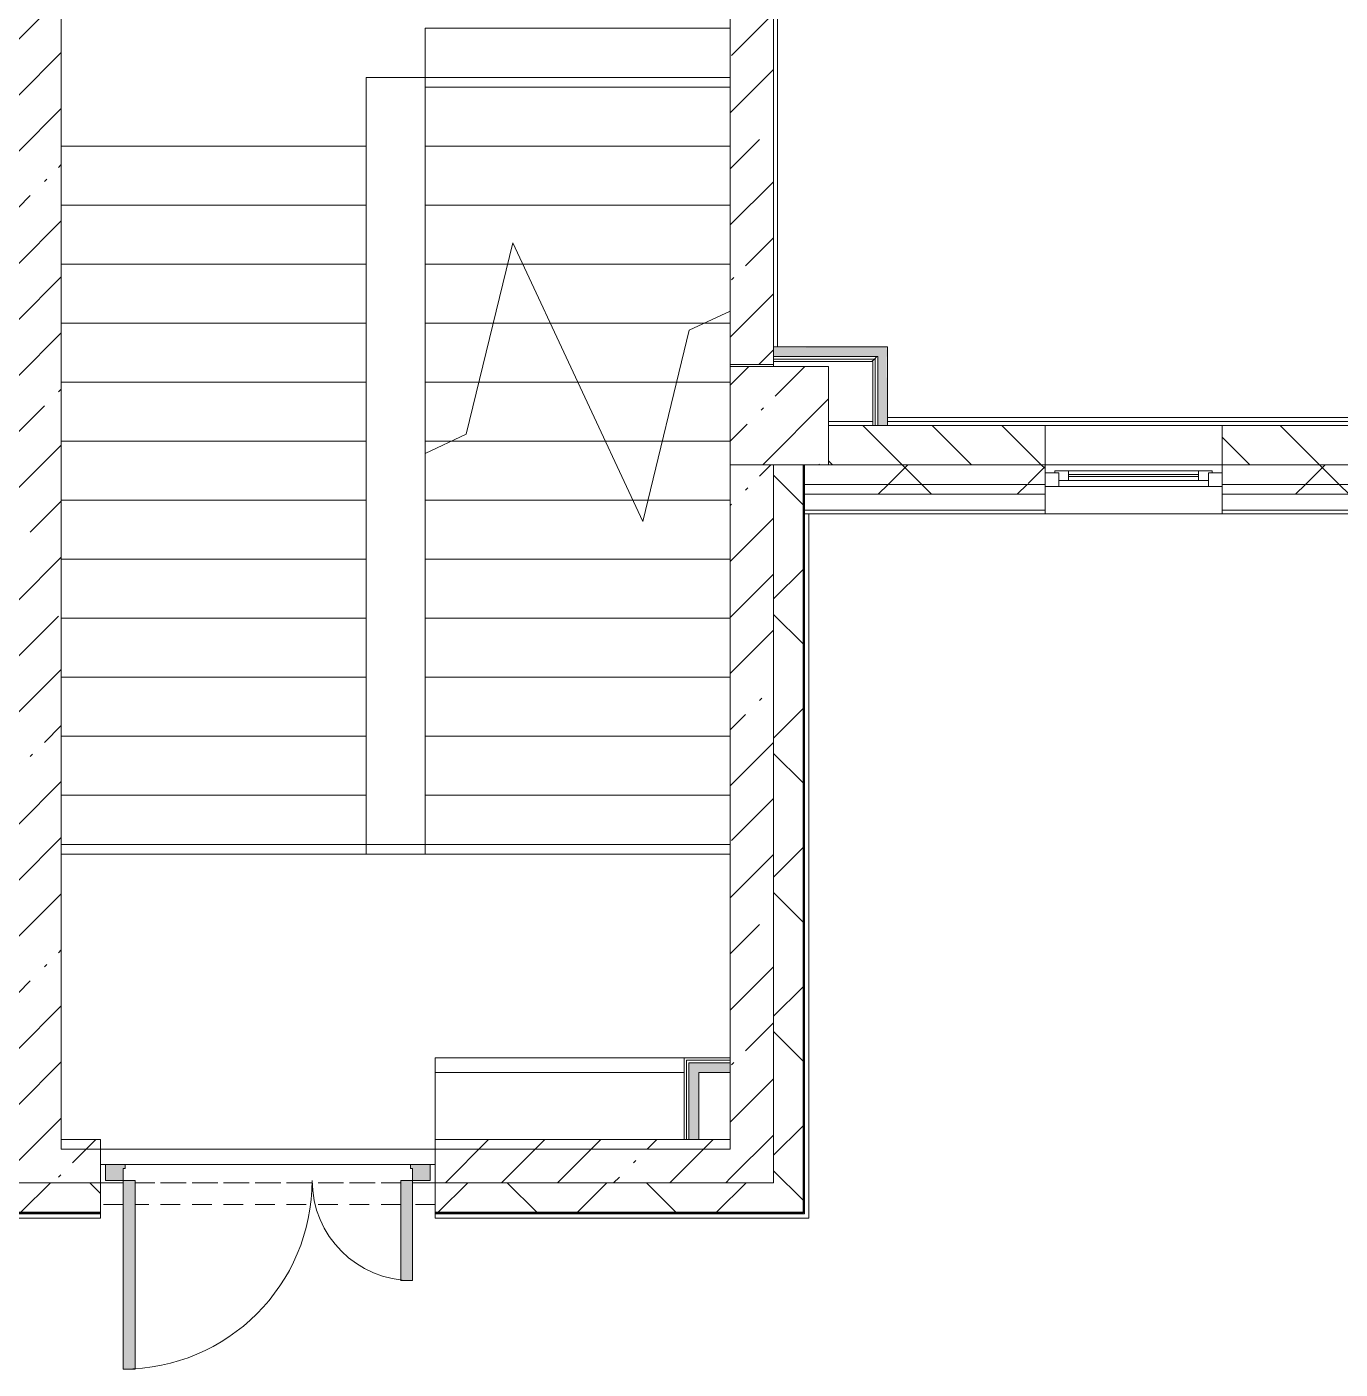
# Model space of a CAD drawing. Header units: millimetres. Extents: x -4005 to 195566, y -8553 to 29000.
# Drawn here: x 132598 to 139273, y -1048 to 5777 of the extents above; entities that cross this region are included whole.
import ezdxf

# ---------------------------------------------------------------- set-up
doc = ezdxf.new("R2010")
doc.units = ezdxf.units.MM
doc.linetypes.add('200_ШТРИХ__ш1_п0_6_', pattern=[160, 100, -60])
for name, color, linetype, lineweight in [('A-DETL-MBND-1', 7, '200_ШТРИХ__ш1_п0_6_', 9), ('A-GLAZ-2', 7, 'Continuous', 5), ('A-WALL', 7, 'Continuous', 9), ('A-WALL-2', 7, 'Continuous', 5), ('I-WALL-6', 7, 'Continuous', 5), ('S-COLS-3', 7, 'Continuous', 5), ('S-STRS-4', 7, 'Continuous', 5), ('S-STRS-MBND-3', 7, 'Continuous', 5)]:
    doc.layers.add(name, color=color, linetype=linetype, lineweight=lineweight)
for name, color, linetype, lineweight, true_color in [('A-DOOR-2', 7, 'Continuous', 5, 0xaaaaaa), ('A-DOOR-3', 7, 'Continuous', 5, 0xe2e2e2), ('A-DOOR-FRAM-3', 7, 'Continuous', 5, 0xaaaaaa), ('A-FLOR-2', 7, 'Continuous', 5, 0xaaaaaa), ('A-WALL-4', 7, 'Continuous', 5, 0x737373), ('I-WALL-5', 7, 'Continuous', 9, 0xe7e7e7)]:
    doc.layers.add(name, color=color, linetype=linetype, lineweight=lineweight, true_color=true_color)
pattern_1 = [(45, (60693.44, 0), (-285.1231, 285.1231), []), (45, (60978.57, 0), (-285.1231, 285.1231), [504.031, -100.806, 16.764, -84.042])]
pattern_2 = [(45, (60693.44, 0), (-353.5534, 353.5534), []), (135, (60693.44, 0), (-353.5534, -353.5534), [])]
pattern_3 = [(45, (60693.44, 0), (-530.33, 530.33), []), (135, (60693.44, 0), (-530.33, -530.33), [])]

# ---------------------------------------------------------------- blocks, each defined once
blk = doc.blocks.new('BSC_Колонна _Прямоугольная - 500х500-V130-1_4_1_птичка')
at = {"layer": 'S-COLS-3'}
h = blk.add_hatch(dxfattribs=at)
h.set_pattern_fill('FP_166', color=256, style=0, pattern_type=2)
h.set_pattern_definition([(45, (-75730, -3800), (-285.1231, 285.1231), []), (45, (-75444.88, -3800), (-285.1231, 285.1231), [504.031, -100.806, 16.764, -84.042])])
h.paths.add_polyline_path([(250, -250), (250, 250), (-250, 250), (-250, -250), (120, -250)])
for p, q in [((250, 250), (-250, 250)), ((-250, 250), (-250, -250)), ((250, -250), (250, 250)), ((-250, -250), (250, -250))]:
    blk.add_line(p, q, dxfattribs=at)
blk = doc.blocks.new('120_Окно_СКБ_1Ст - 120_Окно_СКБ_1Ст 900х2500_h_-19906774-1_4_1_птичка')
at = {"layer": 'A-GLAZ-2'}
for p, q in [((-450, -75), (-450, -5)), ((-450, -5), (-380, -5)), ((450, -5), (-450, -5)), ((-380, -5), (-380, -75)), ((380, -35), (-380, -35)), ((-380, -35), (-380, -75)), ((-330, -85), (-330, -35)), ((-330, -55), (330, -55)), ((330, -65), (-330, -65)), ((330, -85), (330, -35)), ((380, -75), (380, -5)), ((380, -5), (450, -5)), ((380, -75), (380, -35)), ((450, -5), (450, -75)), ((-380, -75), (-450, -75)), ((-450, -75), (-400, -75)), ((-380, -75), (-400, -75)), ((-400, -75), (-400, -85)), ((-400, -85), (400, -85)), ((400, -85), (-400, -85)), ((450, -75), (380, -75)), ((400, -75), (380, -75)), ((400, -75), (450, -75)), ((400, -85), (400, -75))]:
    blk.add_line(p, q, dxfattribs=at)
blk = doc.blocks.new('110_Дверь_СКБ_2Ст_Наружная - ДН-1_л__ Двухстворчатая 1350 х3200 _ЛК_ в свету с верхним остеклением 2-22448815-1_4_1_птичка')
at = {"layer": 'A-DOOR-3'}
for points in [[(754.5, -91), (754.5, 869), (694.5, 869), (694.5, -91)], [(-655.5, -91), (-655.5, 419), (-715.5, 419), (-715.5, -91)]]:
    blk.add_hatch(color=256, dxfattribs=at).paths.add_polyline_path(points)
h = blk.add_hatch(color=256, dxfattribs=at)
h.paths.add_polyline_path([(754.5, -171), (844.5, -171), (844.5, -91), (754.5, -91), (754.5, -151), (744.5, -151), (744.5, -171)])
h.paths.add_polyline_path([(-715.5, -171), (-705.5, -171), (-705.5, -151), (-715.5, -151), (-715.5, -91), (-805.5, -91), (-805.5, -171)])
at = {"layer": 'A-DOOR-2'}
for p, q in [((754.5, 869), (694.5, 869)), ((694.5, 869), (694.5, -91)), ((754.5, -91), (754.5, 869)), ((-715.5, 419), (-715.5, -91)), ((-655.5, 419), (-715.5, 419)), ((-655.5, -91), (-655.5, 419)), ((-715.5, -91), (-655.5, -91)), ((694.5, -91), (754.5, -91))]:
    blk.add_line(p, q, dxfattribs=at)
for centre, radius, start, end in [((754.5, -91), 960, 90, 180), ((-715.5, -91), 510, 0, 90)]:
    blk.add_arc(centre, radius, start, end, dxfattribs=at)
at = {"layer": 'A-DOOR-FRAM-3'}
for p, q in [((-715.5, -91), (-805.5, -91)), ((-805.5, -91), (-805.5, -171)), ((-715.5, -151), (-715.5, -91)), ((754.5, -91), (754.5, -151)), ((844.5, -91), (754.5, -91)), ((844.5, -171), (844.5, -91)), ((-805.5, -171), (-705.5, -171)), ((-705.5, -151), (-715.5, -151)), ((-705.5, -171), (-705.5, -151)), ((754.5, -151), (744.5, -151)), ((744.5, -151), (744.5, -171)), ((744.5, -171), (844.5, -171))]:
    blk.add_line(p, q, dxfattribs=at)
blk = doc.blocks.new('Зашивка приборов отопления5 - Зашивка приборов отопления-33272456-1_4_1_птичка')
at = {"layer": 'A-WALL-2'}
for p, q in [((75245, 535), (73980, 535)), ((73980, 535), (73980, 460)), ((75245, 460), (73980, 460)), ((73980, 460), (73980, 120)), ((73980, 460), (75245, 460))]:
    blk.add_line(p, q, dxfattribs=at)

msp = doc.modelspace()

# ---------------------------------------------------------------- hatches: boundary and pattern name
at = {"layer": 'A-WALL-2'}
h = msp.add_hatch(dxfattribs=at)
h.set_pattern_fill('FP_154', color=256, style=0, pattern_type=2)
h.set_pattern_definition([(135, (60693.44, 0), (-176.7767, -176.7767), [])])
h.paths.add_polyline_path([(139793.9, 3550), (139873.9, 3550), (139873.9, 3750), (138673.4, 3750), (138673.4, 3550), (139693.9, 3550)])
h.paths.add_polyline_path([(144793.4, 3550), (144893.4, 3550), (144893.4, 3750), (144793.4, 3750), (144793.4, 3554.3)])
h.paths.add_polyline_path([(140773.9, 3550), (141043.4, 3550), (141043.4, 3750), (140773.9, 3750), (140773.9, 3727.7)])
h.paths.add_polyline_path([(141543.4, 3550), (142693.4, 3550), (142693.4, 3750), (141543.4, 3750), (141543.4, 3643.3)])
h.paths.add_polyline_path([(137773.4, 3550), (137773.4, 3750), (136673.4, 3750), (136673.4, 3550), (137367.9, 3550)])
h = msp.add_hatch(dxfattribs=at)
h.set_pattern_fill('FP_172', color=256, style=0, pattern_type=2)
h.set_pattern_definition(pattern_2)
h.paths.add_polyline_path([(136503.4, -250), (136543.4, -250), (136543.4, 3550), (136393.4, 3550), (136393.4, -250)])
h = msp.add_hatch(dxfattribs=at)
h.set_pattern_fill('FP_172', color=256, style=0, pattern_type=2)
h.set_pattern_definition(pattern_2)
h.paths.add_polyline_path([(145233.9, 3450), (145493.4, 3450), (145493.4, 3550), (144793.4, 3550), (144793.4, 3450), (144893.4, 3450)])
h.paths.add_polyline_path([(137311.6, 3450), (137773.4, 3455.7), (137773.4, 3550), (136551.4, 3550), (136551.4, 3450), (136673.4, 3450)])
h.paths.add_polyline_path([(139873.9, 3450), (139873.9, 3550), (138673.4, 3550), (138673.4, 3450), (139793.9, 3450)])
h.paths.add_polyline_path([(140773.9, 3450), (142693.4, 3450), (142693.4, 3550), (140773.9, 3550), (140773.9, 3492.8)])
h = msp.add_hatch(dxfattribs=at)
h.set_pattern_fill('FP_172', color=256, style=0, pattern_type=2)
h.set_pattern_definition(pattern_2)
h.paths.add_polyline_path([(144793.4, 3400), (145543.4, 3400), (145543.4, 3450), (144793.4, 3450), (144793.4, 3440)])
h.paths.add_polyline_path([(137367.9, 3400), (137773.4, 3400), (137773.4, 3450), (136551.4, 3450), (136551.4, 3400), (136673.4, 3400)])
h.paths.add_polyline_path([(139465.5, 3400), (139873.9, 3400), (139873.9, 3450), (138673.4, 3450), (138673.4, 3400)])
h.paths.add_polyline_path([(140773.9, 3400), (142693.4, 3400), (142693.4, 3450), (140773.9, 3450), (140773.9, 3440)])
h = msp.add_hatch(dxfattribs=at)
h.set_pattern_fill('FP_172', color=256, style=0, pattern_type=2)
h.set_pattern_definition(pattern_2)
h.paths.add_polyline_path([(136387.3, -250), (136393.4, -250), (136393.4, -100), (134673.4, -100), (134673.4, -250), (136385.5, -250)])
h.paths.add_polyline_path([(127753.4, -250), (131353.4, -250), (131353.4, -100), (127753.4, -100), (127753.4, -113)])
h.paths.add_polyline_path([(132253.4, -250), (132973.4, -250), (132973.4, -100), (132253.4, -101.8), (132253.4, -118)])
h.paths.add_polyline_path([(124953.4, -250), (124953.4, -100), (124403.4, -100), (124403.4, -250), (124782.3, -250)])
h.paths.add_polyline_path([(120587, -250), (120703.4, -250), (120703.4, -100), (119953.4, -100), (119953.4, -250)])
h.paths.add_polyline_path([(121603.4, -250), (122303.4, -250), (122303.4, -100), (121603.4, -100), (121603.4, -128.3)])
h.paths.add_polyline_path([(117853.4, -250), (117853.4, -100), (117103.4, -100), (117103.4, -250), (117440.6, -250)])
h.paths.add_polyline_path([(126853.4, -250), (126853.4, -100), (125853.4, -100), (125853.4, -250)])
h.paths.add_polyline_path([(110465, -250), (110465, -100), (109753.4, -100), (109753.4, -250), (110099, -250)])
h.paths.add_polyline_path([(113245.4, -250), (114003.4, -250), (114003.4, -100), (112565, -100), (112565, -250)])
h.paths.add_polyline_path([(108853.4, -250), (108853.4, -100), (108103.4, -100), (108103.4, -250)])
h.paths.add_polyline_path([(105003.4, -250), (105003.4, -100), (103431, -100), (103431, -250), (104855, -250)])
h.paths.add_polyline_path([(100633.4, -250), (101331, -250), (101331, -100), (100633.4, -100), (100633.4, -180.4)])
h.paths.add_polyline_path([(99611, -250), (99733.4, -250), (99733.4, -100), (99084.4, -100), (99084.4, -250)])
at = {"layer": 'I-WALL-5'}
for points in [[(136393.4, 4100), (136972.8, 4100), (136967.8, 4150), (136393.4, 4145)], [(136972.8, 3750), (136967.8, 4100), (136922.8, 4100), (136922.8, 3750)], [(136173.4, 460), (136173.4, 510), (135963.4, 510), (135963.4, 460), (136074.7, 460)], [(135963.4, 120), (136013.4, 120), (136013.4, 460), (135963.4, 460), (135963.4, 124.3)]]:
    msp.add_hatch(color=256, dxfattribs=at).paths.add_polyline_path(points)
at = {"layer": 'I-WALL-6'}
h = msp.add_hatch(dxfattribs=at)
h.set_pattern_fill('FP_153', color=256, style=0, pattern_type=2)
h.set_pattern_definition(pattern_1)
h.paths.add_polyline_path([(132553.4, -100), (132773.4, -100), (132773.4, 7900), (132553.4, 7900), (132553.4, -63.2)])
h = msp.add_hatch(dxfattribs=at)
h.set_pattern_fill('FP_153', color=256, style=0, pattern_type=2)
h.set_pattern_definition(pattern_1)
h.paths.add_polyline_path([(136319.1, 4060), (136393.4, 4060), (136393.4, 7680), (136173.4, 7680), (136173.4, 4060)])
h = msp.add_hatch(dxfattribs=at)
h.set_pattern_fill('FP_250', color=256, style=0, pattern_type=2)
h.set_pattern_definition(pattern_3)
h.paths.add_polyline_path([(136393.4, 4087.5), (136922.8, 4087.5), (136919, 4100), (136393.4, 4100)])
h = msp.add_hatch(dxfattribs=at)
h.set_pattern_fill('FP_250', color=256, style=0, pattern_type=2)
h.set_pattern_definition(pattern_3)
h.paths.add_polyline_path([(136897.8, 4075), (136910.3, 4075), (136910.3, 4087.5), (136393.4, 4087.5), (136393.4, 4075), (136673.4, 4075)])
h = msp.add_hatch(dxfattribs=at)
h.set_pattern_fill('FP_153', color=256, style=0, pattern_type=2)
h.set_pattern_definition(pattern_1)
h.paths.add_polyline_path([(136393.4, -100), (136393.4, 3550), (136173.4, 3550), (136173.4, -100), (136319.1, -100)])
h = msp.add_hatch(dxfattribs=at)
h.set_pattern_fill('FP_153', color=256, style=0, pattern_type=2)
h.set_pattern_definition(pattern_1)
h.paths.add_polyline_path([(134673.4, -100), (136173.4, -100), (136173.4, 120), (134673.4, 120)])
h.paths.add_polyline_path([(132973.4, -100), (132973.4, 120), (132773.4, 120), (132773.4, -100), (132895.8, -100)])

# ---------------------------------------------------------------- linework, layer by layer
at = {"layer": 'A-DETL-MBND-1'}
for p, q in [((132973.4, -100), (133088.4, -100)), ((133088.4, -100), (132973.4, -100)), ((133148.4, -100), (134498.4, -100)), ((134498.4, -100), (133148.4, -100)), ((134558.4, -100), (134673.4, -100)), ((134673.4, -100), (134558.4, -100)), ((133088.4, -210), (132973.4, -210)), ((134498.4, -210), (133148.4, -210)), ((134673.4, -210), (134558.4, -210))]:
    msp.add_line(p, q, dxfattribs=at)
at = {"layer": 'A-FLOR-2'}
for p, q in [((136413.4, 6970.6), (136413.4, 4150)), ((136173.4, 4060), (136173.4, 4050)), ((136393.4, 4060), (136393.4, 4050)), ((136972.8, 3790), (139673.9, 3790)), ((132773.4, 1620), (136173.4, 1620)), ((132998.4, -8), (132973.4, -8)), ((134548.4, -8), (133098.4, -8)), ((134673.4, -8), (134648.4, -8))]:
    msp.add_line(p, q, dxfattribs=at)
at = {"layer": 'A-WALL'}
for p, q in [((136393.4, 4150), (136393.4, 4075)), ((136922.8, 4100), (136393.4, 4100)), ((136922.8, 3750), (136922.8, 4100)), ((136910.3, 4087.5), (136393.4, 4087.5)), ((136910.3, 3750), (136910.3, 4087.5)), ((136393.4, -100), (136393.4, 3550)), ((136543.4, -250), (136543.4, 3550)), ((136546.4, -253), (136546.4, 3550)), ((136551.4, 3550), (136551.4, 3300)), ((137773.4, 3550), (136673.4, 3550)), ((139873.9, 3550), (138673.4, 3550)), ((136551.4, 3450), (137773.4, 3450)), ((138673.4, 3450), (139873.9, 3450)), ((136551.4, 3400), (137773.4, 3400)), ((138673.4, 3400), (139873.9, 3400)), ((136551.4, 3320), (137773.4, 3320)), ((138673.4, 3320), (139873.9, 3320)), ((135950.9, 522.5), (136173.4, 522.5)), ((135950.9, 120), (135950.9, 522.5)), ((135963.4, 510), (136173.4, 510)), ((135963.4, 120), (135963.4, 510)), ((136173.4, 460), (136173.4, 535)), ((135938.4, 120), (136013.4, 120)), ((132973.4, -100), (132773.4, -100)), ((136173.4, -100), (134673.4, -100)), ((132253.4, -250), (132973.4, -250)), ((132253.4, -253), (132973.4, -253)), ((134673.4, -250), (136543.4, -250)), ((134673.4, -253), (136546.4, -253))]:
    msp.add_line(p, q, dxfattribs=at)
at = {"layer": 'A-WALL-2'}
for p, q in [((139693.9, 3750), (136673.4, 3750)), ((137773.4, 3300), (137773.4, 3750)), ((138673.4, 3750), (138673.4, 3300)), ((136551.4, 3300), (145643.4, 3300)), ((136551.4, -258), (136551.4, 3300)), ((136573.4, 3300), (136573.4, -280)), ((132773.4, -100), (132553.4, -100)), ((132973.4, -280), (132973.4, -100)), ((134673.4, -100), (134673.4, -280)), ((136393.4, -100), (136173.4, -100)), ((124953.4, -258), (132973.4, -258)), ((134673.4, -258), (136551.4, -258)), ((136573.4, -280), (134673.4, -280))]:
    msp.add_line(p, q, dxfattribs=at)
at = {"layer": 'A-WALL-4'}
msp.add_line((132973.4, -280), (60403.4, -280), dxfattribs=at)
at = {"layer": 'I-WALL-6'}
for p, q in [((132773.4, 120), (132773.4, 7680)), ((136173.4, 7680), (136173.4, 4060)), ((136393.4, 4150), (136393.4, 6990.6)), ((136972.8, 4150), (136393.4, 4150)), ((136972.8, 3750), (136972.8, 4150)), ((136173.4, 4060), (136393.4, 4060)), ((136393.4, 4060), (136393.4, 4075)), ((136393.4, 4075), (136897.8, 4075)), ((136897.8, 4075), (136897.8, 3750)), ((136673.4, 3770), (136897.8, 3770)), ((136972.8, 3770), (139693.9, 3770)), ((136897.8, 3750), (136972.8, 3750)), ((136173.4, 3550), (136173.4, 535)), ((138673.4, 3550), (137773.4, 3550)), ((136173.4, 535), (135938.4, 535)), ((135938.4, 535), (135938.4, 120)), ((136013.4, 460), (136173.4, 460)), ((136013.4, 120), (136013.4, 460)), ((136173.4, 460), (136173.4, 120)), ((132973.4, 120), (132773.4, 120)), ((132973.4, -100), (132973.4, 120)), ((135938.4, 120), (134673.4, 120)), ((134673.4, 120), (134673.4, -100)), ((136173.4, 120), (136013.4, 120)), ((136173.4, -100), (136393.4, -100))]:
    msp.add_line(p, q, dxfattribs=at)
at = {"layer": 'S-STRS-4'}
for p, q in [((136173.4, 5769.7), (134623.4, 5769.7)), ((134623.4, 5769.7), (134623.4, 5469.7)), ((136173.4, 5769.7), (134623.4, 5769.7)), ((134623.4, 5469.7), (134623.4, 5169.7)), ((136173.4, 5469.7), (134623.4, 5469.7)), ((136173.4, 5469.7), (134623.4, 5469.7)), ((134623.4, 5169.7), (134623.4, 4869.7)), ((136173.4, 5169.7), (134623.4, 5169.7)), ((136173.4, 5169.7), (134623.4, 5169.7)), ((134623.4, 4869.7), (134623.4, 4569.7)), ((136173.4, 4869.7), (134623.4, 4869.7)), ((136173.4, 4869.7), (134623.4, 4869.7)), ((134623.4, 4569.7), (134623.4, 4269.7)), ((135042, 4569.7), (134623.4, 4569.7)), ((135042, 4569.7), (134623.4, 4569.7)), ((136173.4, 4569.7), (135118.7, 4569.7)), ((136173.4, 4569.7), (135118.7, 4569.7)), ((134623.4, 4269.7), (134623.4, 3969.7)), ((134969.1, 4269.7), (134623.4, 4269.7)), ((134969.1, 4269.7), (134623.4, 4269.7)), ((136041.8, 4269.7), (135258.6, 4269.7)), ((136041.8, 4269.7), (135258.6, 4269.7)), ((134623.4, 3969.7), (134623.4, 3669.7)), ((134896.2, 3969.7), (134623.4, 3969.7)), ((134896.2, 3969.7), (134623.4, 3969.7)), ((135900.7, 3969.7), (135398.4, 3969.7)), ((135900.7, 3969.7), (135398.4, 3969.7)), ((134623.4, 3669.7), (134623.4, 3608.3)), ((134755.1, 3669.7), (134623.4, 3669.7)), ((134755.1, 3669.7), (134623.4, 3669.7)), ((135827.8, 3669.7), (135538.3, 3669.7)), ((135827.8, 3669.7), (135538.3, 3669.7)), ((135754.9, 3369.7), (135678.2, 3369.7)), ((135754.9, 3369.7), (135678.2, 3369.7))]:
    msp.add_line(p, q, dxfattribs=at)
at = {"layer": 'S-STRS-MBND-3'}
for p, q in [((132773.4, 7680), (132773.4, 5169.7)), ((136173.4, 5520), (136173.4, 7680)), ((134323.4, 5520), (136173.4, 5520)), ((134323.4, 5169.7), (134323.4, 5520)), ((132773.4, 5169.7), (134323.4, 5169.7)), ((132773.4, 1569.7), (132773.4, 5169.7)), ((132773.4, 5169.7), (134323.4, 5169.7)), ((134323.4, 1569.7), (134323.4, 5169.7)), ((132773.4, 4869.7), (134323.4, 4869.7)), ((132773.4, 4869.7), (134323.4, 4869.7)), ((134832, 3705.6), (135068.3, 4677.8)), ((135068.3, 4677.8), (135728.6, 3261.7)), ((132773.4, 4569.7), (134323.4, 4569.7)), ((132773.4, 4569.7), (134323.4, 4569.7)), ((135118.7, 4569.7), (135042, 4569.7)), ((135118.7, 4569.7), (135042, 4569.7)), ((135964.9, 4233.8), (136173.4, 4331.1)), ((132773.4, 4269.7), (134323.4, 4269.7)), ((132773.4, 4269.7), (134323.4, 4269.7)), ((135258.6, 4269.7), (134969.1, 4269.7)), ((135258.6, 4269.7), (134969.1, 4269.7)), ((135728.6, 3261.7), (135964.9, 4233.8)), ((136173.4, 4269.7), (136041.8, 4269.7)), ((136173.4, 4269.7), (136041.8, 4269.7)), ((136173.4, 4060), (136173.4, 4050)), ((132773.4, 3969.7), (134323.4, 3969.7)), ((132773.4, 3969.7), (134323.4, 3969.7)), ((135398.4, 3969.7), (134896.2, 3969.7)), ((135398.4, 3969.7), (134896.2, 3969.7)), ((136173.4, 3969.7), (135900.7, 3969.7)), ((136173.4, 3969.7), (135900.7, 3969.7)), ((134623.4, 3608.3), (134832, 3705.6)), ((132773.4, 3669.7), (134323.4, 3669.7)), ((132773.4, 3669.7), (134323.4, 3669.7)), ((135538.3, 3669.7), (134755.1, 3669.7)), ((135538.3, 3669.7), (134755.1, 3669.7)), ((136173.4, 3669.7), (135827.8, 3669.7)), ((136173.4, 3669.7), (135827.8, 3669.7)), ((134623.4, 3608.3), (134623.4, 1569.7)), ((136173.4, 3550), (136173.4, 1569.7)), ((132773.4, 3369.7), (134323.4, 3369.7)), ((132773.4, 3369.7), (134323.4, 3369.7)), ((135678.2, 3369.7), (134623.4, 3369.7)), ((135678.2, 3369.7), (134623.4, 3369.7)), ((136173.4, 3369.7), (135754.9, 3369.7)), ((136173.4, 3369.7), (135754.9, 3369.7)), ((132773.4, 3069.7), (134323.4, 3069.7)), ((132773.4, 3069.7), (134323.4, 3069.7)), ((136173.4, 3069.7), (134623.4, 3069.7)), ((136173.4, 3069.7), (134623.4, 3069.7)), ((132773.4, 2769.7), (134323.4, 2769.7)), ((132773.4, 2769.7), (134323.4, 2769.7)), ((136173.4, 2769.7), (134623.4, 2769.7)), ((136173.4, 2769.7), (134623.4, 2769.7)), ((132773.4, 2469.7), (134323.4, 2469.7)), ((132773.4, 2469.7), (134323.4, 2469.7)), ((136173.4, 2469.7), (134623.4, 2469.7)), ((136173.4, 2469.7), (134623.4, 2469.7)), ((132773.4, 2169.7), (134323.4, 2169.7)), ((132773.4, 2169.7), (134323.4, 2169.7)), ((136173.4, 2169.7), (134623.4, 2169.7)), ((136173.4, 2169.7), (134623.4, 2169.7)), ((132773.4, 1869.7), (134323.4, 1869.7)), ((132773.4, 1869.7), (134323.4, 1869.7)), ((136173.4, 1869.7), (134623.4, 1869.7)), ((136173.4, 1869.7), (134623.4, 1869.7)), ((132773.4, 1569.7), (132773.4, 69.7)), ((132773.4, 1569.7), (134323.4, 1569.7)), ((132773.4, 1569.7), (134323.4, 1569.7)), ((134623.4, 1569.7), (134323.4, 1569.7)), ((136173.4, 1569.7), (134623.4, 1569.7)), ((136173.4, 1569.7), (134623.4, 1569.7)), ((136173.4, 69.7), (136173.4, 1569.7)), ((132773.4, 69.7), (136173.4, 69.7))]:
    msp.add_line(p, q, dxfattribs=at)

# ---------------------------------------------------------------- block references
at = {"layer": 'A-DOOR-2', "rotation": 180}
msp.add_blockref('110_Дверь_СКБ_2Ст_Наружная - ДН-1_л__ Двухстворчатая 1350 х3200 _ЛК_ в свету с верхним остеклением 2-22448815-1_4_1_птичка', (133842.9, -179), dxfattribs=at)
at = {"layer": 'A-GLAZ-2', "rotation": 180}
msp.add_blockref('120_Окно_СКБ_1Ст - 120_Окно_СКБ_1Ст 900х2500_h_-19906774-1_4_1_птичка', (138223.4, 3435), dxfattribs=at)
at = {"layer": 'A-WALL-2'}
msp.add_blockref('Зашивка приборов отопления5 - Зашивка приборов отопления-33272456-1_4_1_птичка', (60693.4, 0), dxfattribs=at)
at = {"layer": 'S-COLS-3'}
msp.add_blockref('BSC_Колонна _Прямоугольная - 500х500-V130-1_4_1_птичка', (136423.4, 3800), dxfattribs=at)

doc.saveas('drawing.dxf')
